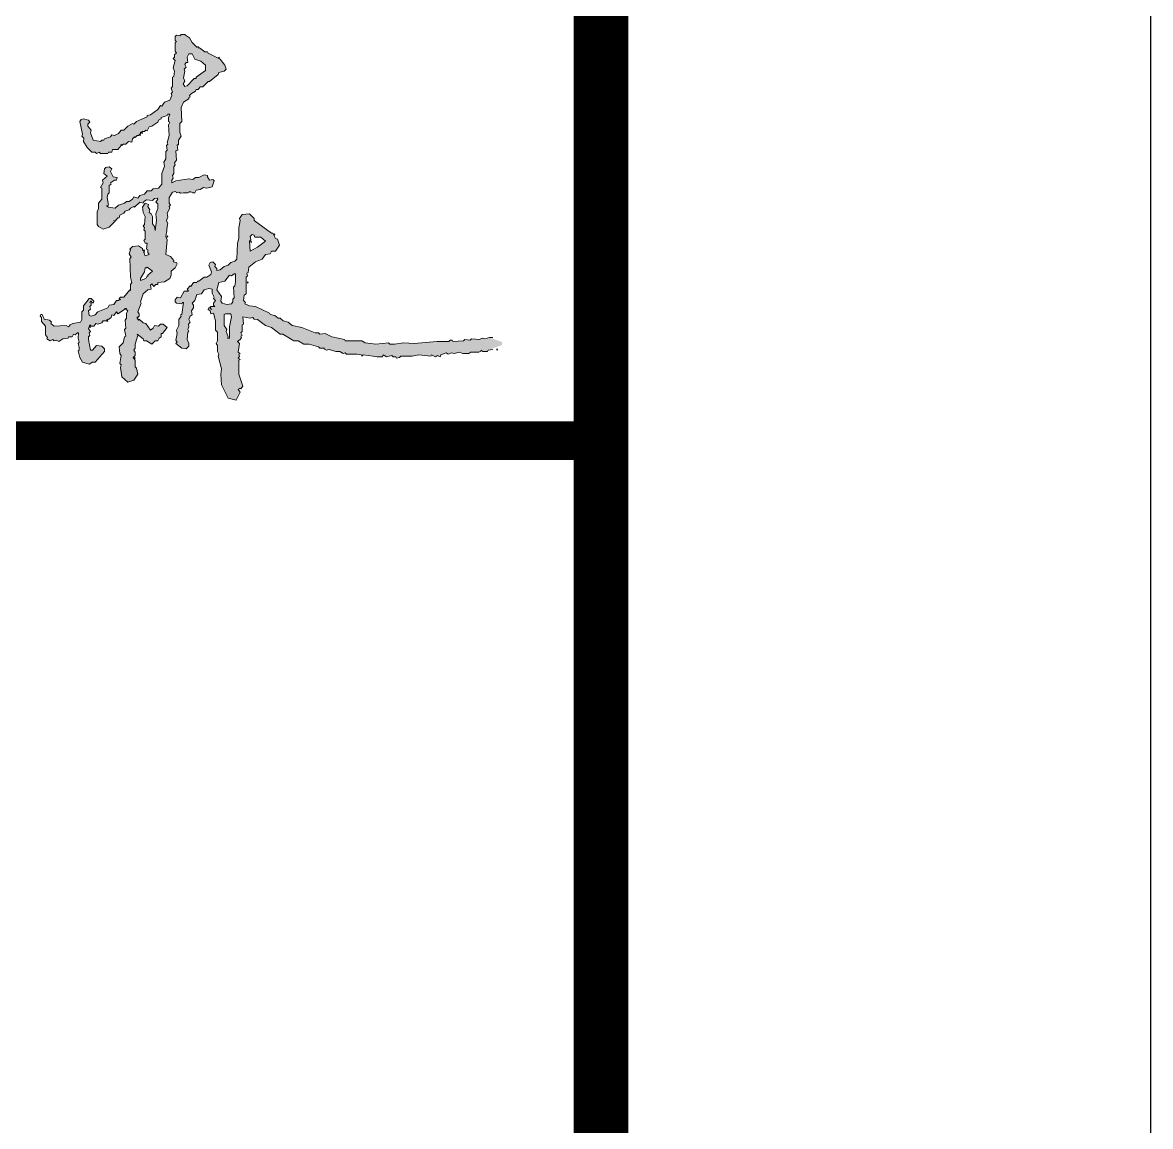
# Model space of a CAD drawing. Extents: x 1188826 to 1909461, y 608442 to 1651179.
# Drawn here: x 1361017 to 1363070, y 1320796 to 1322805 of the extents above; entities that cross this region are included whole.
import ezdxf

# ---------------------------------------------------------------- set-up
doc = ezdxf.new("R2010")
doc.units = 0
doc.header["$LTSCALE"] = 1000
doc.header["$MEASUREMENT"] = 0
doc.layers.add('图框', color=140, linetype='Continuous')
doc.layers.add('签名', color=7, linetype='Continuous', lineweight=18)

# ---------------------------------------------------------------- blocks, each defined once
blk = doc.blocks.new('tq123')
at = {"layer": '签名'}
h = blk.add_hatch(color=2, dxfattribs=at)
h.dxf.hatch_style = 1
h.paths.add_polyline_path([(-868.5, 7061.6), (-874.5, 7061.6), (-876.9, 7059.1), (-875.7, 7057.9), (-878.1, 7055.5), (-881.8, 7055.5), (-886.6, 7048.3), (-895.1, 7047), (-897.5, 7042.2), (-915.6, 7034.9), (-920.5, 7028.9), (-927.7, 7026.5), (-931.4, 7027.7), (-932.6, 7036.2), (-928.9, 7039.8), (-930.1, 7044.6), (-927.7, 7047), (-927.7, 7050.7), (-930.1, 7051.9), (-926.9, 7058.3), (-927.7, 7059.1), (-931.4, 7059.1), (-942.2, 7045.8), (-942.2, 7037.4), (-944.7, 7034.9), (-944.7, 7020.4), (-947.1, 7015.6), (-961.6, 7013.2), (-966.4, 7010.8), (-968.9, 7007.1), (-973.7, 7009.5), (-995.5, 7008.3), (-1001.5, 7013.2), (-1000.3, 7015.6), (-1003.9, 7019.2), (-1016.8, 7022.4), (-1018.4, 7024.1), (-1018.4, 7016.8), (-1011.2, 7008.3), (-1011.2, 6992.6), (-1007.6, 6987.8), (-1008.8, 6985.4), (-1002.7, 6981.7), (-997.9, 6984.1), (-995.5, 6981.7), (-991.8, 6982.9), (-987, 6980.5), (-979.7, 6985.4), (-970.1, 6986.6), (-968.9, 6989), (-962.8, 6989), (-960.4, 6993.8), (-956.8, 6992.6), (-953.1, 6996.2), (-950.7, 6996.2), (-951.9, 6986.6), (-949.5, 6979.3), (-951.9, 6976.9), (-948.1, 6965.5), (-951.9, 6963.6), (-948.3, 6951.5), (-943.5, 6943), (-931.4, 6939.4), (-925.3, 6943), (-920.5, 6943), (-903.5, 6962.4), (-903.5, 6967.2), (-908.4, 6972), (-918, 6973.3), (-925.3, 6964.8), (-928.9, 6964.8), (-933.3, 6988.2), (-930.1, 6991.4), (-931.4, 6996.2), (-928.9, 6998.7), (-932.6, 7003.5), (-930.1, 7010.8), (-927.7, 7008.3), (-922.9, 7008.3), (-919.3, 7013.2), (-915.6, 7012), (-908.4, 7014.4), (-906, 7018), (-899.9, 7018), (-898.7, 7021.6), (-896.3, 7020.4), (-891.4, 7024.1), (-890.2, 7028.9), (-886.6, 7027.7), (-881.8, 7034.9), (-879.3, 7031.3), (-867.2, 7038.6), (-866, 7041), (-863.6, 7041), (-864.8, 7039.8), (-861.2, 7036.2), (-863.6, 7032.5), (-863.6, 7022.9), (-866, 7019.2), (-864.8, 7004.7), (-867.2, 7002.3), (-864.8, 6990.2), (-867.2, 6989), (-869.7, 6978.1), (-876.9, 6970.8), (-875.7, 6958.7), (-873.3, 6955.1), (-875.7, 6940.6), (-873.3, 6938.2), (-874.5, 6933.3), (-872.1, 6916.4), (-861.2, 6906.7), (-850.3, 6910.4), (-843.1, 6921.2), (-845.5, 6932.1), (-847.9, 6934.6), (-847.9, 6946.6), (-851.5, 6951.5), (-847.9, 6955.1), (-847.9, 6961.2), (-850.3, 6964.8), (-847.9, 6968.4), (-847.9, 6975.7), (-843.1, 6991.4), (-844.3, 6993.8), (-833.4, 6985.4), (-832.2, 6981.7), (-827.3, 6981.7), (-817.7, 6975.7), (-811.6, 6981.7), (-806.8, 6981.7), (-804.3, 6986.6), (-800.7, 6989), (-800.7, 6995), (-798.3, 6995), (-789.8, 7005.9), (-797.1, 7012), (-801.9, 7012), (-805.6, 7008.3), (-812.8, 7009.5), (-815.2, 7004.7), (-820.1, 7001.1), (-828.5, 7013.2), (-833.4, 7014.4), (-840.6, 7021.6), (-841.8, 7019.2), (-844.3, 7022.9), (-844.3, 7025.3), (-843.1, 7024.1), (-840.6, 7026.5), (-840.6, 7031.3), (-843.1, 7034.9), (-837, 7050.7), (-838.2, 7053.1), (-833.4, 7067.6), (-824.9, 7074.9), (-818.9, 7076.1), (-820.1, 7083.3), (-817.7, 7085.8), (-814, 7080.9), (-810.4, 7084.5), (-806.8, 7084.5), (-806.8, 7088.2), (-800, 7088.8), (-799.5, 7089.4), (-799.1, 7088.9), (-794.7, 7089.4), (-785, 7095.4), (-782.6, 7101.5), (-782.6, 7108.7), (-775.3, 7114.8), (-771.7, 7122), (-772.9, 7124.5), (-778.9, 7125.7), (-777.7, 7128.1), (-783.8, 7135.3), (-792.3, 7139), (-789.8, 7165.6), (-792.3, 7171.6), (-790.5, 7182), (-790.5, 7184.7), (-789.3, 7193.2), (-788.6, 7194.6), (-791, 7200.7), (-788.6, 7206.7), (-789.8, 7214), (-785, 7223.6), (-786.2, 7226.1), (-783.8, 7228.5), (-786.2, 7232.1), (-786.2, 7243), (-780.2, 7252.7), (-774.1, 7253.9), (-772.9, 7251.5), (-768.1, 7252.7), (-765.6, 7250.3), (-759.6, 7251.5), (-757.8, 7251.3), (-753, 7251.3), (-748.7, 7252.7), (-748.1, 7252.9), (-744.5, 7252.9), (-742.7, 7251.5), (-739, 7251.5), (-736.6, 7256.3), (-729.4, 7257.5), (-723.3, 7261.1), (-717.3, 7259.9), (-707.6, 7262.4), (-704, 7273.2), (-706.4, 7275.7), (-712.4, 7274.4), (-717.7, 7283.2), (-722.1, 7284.1), (-731.8, 7279.3), (-737.8, 7279.3), (-742.7, 7275.7), (-749.9, 7276.9), (-774.1, 7273.2), (-781.4, 7269.6), (-781.4, 7274.4), (-778.9, 7278.1), (-780.2, 7282.9), (-777.7, 7286.5), (-777.7, 7298.6), (-775.3, 7302.3), (-776.5, 7305.9), (-772.9, 7310.7), (-774.1, 7327.7), (-770.5, 7328.9), (-771.7, 7338.6), (-769.3, 7338.6), (-769.3, 7347), (-764.4, 7354.3), (-766.8, 7361.5), (-766.8, 7377.3), (-763.2, 7380.9), (-764.4, 7406.3), (-759.6, 7416), (-749.9, 7422), (-747.7, 7426), (-745.1, 7431.7), (-740.1, 7433.3), (-736.6, 7439), (-733, 7439), (-729.4, 7443.8), (-724.5, 7443.8), (-714.8, 7453.5), (-712.4, 7453.5), (-696.7, 7466.8), (-695.5, 7470.4), (-685.8, 7472.8), (-682.2, 7476.5), (-684.6, 7483.7), (-693.1, 7494.6), (-714.8, 7505.5), (-716, 7507.9), (-720.9, 7507.9), (-730.6, 7515.2), (-734.2, 7515.2), (-743.9, 7524.8), (-748.7, 7533.3), (-757.8, 7539.4), (-764.4, 7539.4), (-766.8, 7536.9), (-772.9, 7538.1), (-775.3, 7535.7), (-775.3, 7528.5), (-772.9, 7526), (-775.3, 7524.8), (-775.3, 7509.1), (-772.9, 7505.5), (-776.5, 7503.1), (-776.5, 7498.2), (-778.9, 7495.8), (-775.3, 7492.2), (-778.9, 7478.9), (-776.5, 7472.8), (-777.7, 7463.1), (-780.2, 7461.9), (-780.2, 7445), (-782.6, 7441.4), (-780.2, 7434.1), (-782.6, 7431.7), (-781.4, 7428.1), (-785, 7419.6), (-794.7, 7416), (-799.5, 7408.7), (-801.9, 7409.9), (-806.8, 7402.7), (-820.1, 7393), (-826.1, 7391.8), (-826.1, 7389.4), (-845.5, 7380.9), (-850.3, 7376.1), (-852.7, 7377.3), (-861.2, 7372.4), (-868.5, 7365.2), (-873.3, 7365.2), (-878.1, 7359.1), (-885.4, 7355.5), (-890.2, 7356.7), (-892.6, 7353.1), (-903.5, 7349.4), (-904.7, 7347), (-908.4, 7347), (-910.8, 7344.6), (-924.1, 7347), (-928.9, 7360.3), (-927.7, 7365.2), (-933.8, 7372.4), (-933.8, 7376.1), (-930.1, 7379.7), (-932.6, 7383.3), (-942.2, 7385.7), (-945.9, 7384.5), (-948.3, 7380.9), (-943.5, 7357.9), (-944.7, 7354.3), (-941, 7350.7), (-942.2, 7344.6), (-935, 7333.7), (-926.5, 7325.3), (-920.5, 7325.3), (-918, 7322.8), (-913.2, 7325.3), (-910.8, 7322.8), (-897.5, 7322.8), (-896.3, 7325.3), (-890.2, 7325.3), (-889, 7330.1), (-879.3, 7330.1), (-873.3, 7337.3), (-873.3, 7339.8), (-872.1, 7337.3), (-869.7, 7339.8), (-864.8, 7339.8), (-860, 7344.6), (-853.9, 7343.4), (-852.7, 7349.4), (-849.1, 7353.1), (-847.9, 7351.9), (-844.3, 7355.5), (-841.8, 7355.5), (-838.2, 7359.1), (-838.2, 7361.5), (-837, 7360.3), (-835.8, 7362.7), (-831, 7362.7), (-828.5, 7365.2), (-826.1, 7364), (-822.5, 7371.2), (-817.7, 7372.4), (-806.8, 7379.7), (-805.6, 7383.3), (-800.7, 7385.7), (-800.7, 7388.2), (-789.8, 7391.8), (-788.6, 7394.2), (-785, 7394.2), (-787.4, 7388.2), (-787.4, 7380.9), (-785, 7379.7), (-787.4, 7374.8), (-786.2, 7355.5), (-789.8, 7342.2), (-788.6, 7339.8), (-791, 7337.3), (-789.8, 7328.9), (-792.3, 7326.5), (-792.3, 7313.2), (-795.9, 7307.1), (-794.7, 7299.9), (-799.5, 7286.5), (-799.5, 7267.2), (-805.6, 7259.9), (-815.2, 7258.7), (-818.9, 7255.1), (-826.1, 7255.1), (-831, 7249), (-839.4, 7246.6), (-843.1, 7241.8), (-850.3, 7244.2), (-852.7, 7239.4), (-858.8, 7235.7), (-863.6, 7235.7), (-867.2, 7232.1), (-878.1, 7228.5), (-884.2, 7223.6), (-896.3, 7224.9), (-899.9, 7227.3), (-896.3, 7228.5), (-898.7, 7243), (-897.5, 7249), (-895.1, 7251.5), (-895.1, 7264.8), (-891.4, 7267.2), (-892.6, 7269.6), (-885.4, 7274.4), (-881.8, 7274.4), (-880.6, 7279.3), (-887.8, 7280.5), (-892.6, 7290.2), (-890.2, 7295), (-895.1, 7298.6), (-901.1, 7297.4), (-903.5, 7295), (-904.7, 7286.5), (-898.7, 7281.7), (-907.2, 7274.4), (-906, 7269.6), (-910.8, 7261.1), (-908.4, 7259.9), (-908.4, 7239.4), (-914.4, 7232.1), (-914.4, 7222.4), (-916.8, 7216.4), (-916.8, 7193.4), (-914.4, 7189.8), (-906, 7184.9), (-895.1, 7188.6), (-885.4, 7198.2), (-886.6, 7200.7), (-884.2, 7199.5), (-879.3, 7205.5), (-876.9, 7205.5), (-875.7, 7210.3), (-868.5, 7214), (-866, 7217.6), (-858.8, 7220), (-856.4, 7223.6), (-846.3, 7227.7), (-839.4, 7234.5), (-833.4, 7232.1), (-832.2, 7235.7), (-827.3, 7238.2), (-816.4, 7237), (-812.8, 7240.6), (-808, 7241.8), (-806.8, 7239.4), (-810.4, 7234.5), (-806.8, 7230.9), (-806.8, 7222.4), (-810.4, 7212.8), (-809.2, 7200.7), (-811.6, 7182.5), (-812.8, 7189.8), (-816.4, 7194.6), (-816.4, 7207.9), (-818.9, 7212.8), (-822.5, 7215.2), (-821.3, 7220), (-824.9, 7226.1), (-823.7, 7229.7), (-829.7, 7232.1), (-834.6, 7224.9), (-833.4, 7215.2), (-829.7, 7207.9), (-831, 7193.4), (-833.4, 7191), (-831, 7187.4), (-832.2, 7183.7), (-829.7, 7181.3), (-829.7, 7166.8), (-832.2, 7164.4), (-829.7, 7159.5), (-826.1, 7159.5), (-827.3, 7148.7), (-824.9, 7147.4), (-824.9, 7142.6), (-822.5, 7139), (-829.7, 7136.6), (-833.8, 7146.6), (-834.6, 7147.4), (-834.6, 7149.9), (-841.8, 7154.7), (-852.7, 7153.5), (-857.6, 7148.7), (-856.4, 7147.4), (-858.8, 7140.2), (-855.2, 7134.1), (-857.6, 7131.7), (-856.4, 7097.8), (-853.9, 7088.2), (-856.4, 7084.5), (-856.4, 7073.7), (-857.6, 7074.9)])
h.paths.add_polyline_path([(-838.2, 7091.8), (-838.2, 7095.4), (-831, 7107.5), (-829.7, 7114.8), (-827.3, 7114.8), (-826.1, 7116), (-816.4, 7108.7), (-824.9, 7101.5), (-824.9, 7099.1), (-826.1, 7100.3), (-828.5, 7095.4)], flags=16)
h.paths.add_polyline_path([(-760.8, 7449.8), (-757.2, 7454.7), (-759.6, 7460.7), (-757.2, 7472.8), (-758.4, 7476.5), (-754.8, 7480.1), (-757.2, 7484.9), (-752.7, 7491.6), (-753.5, 7498.2), (-749.9, 7504.3), (-743.9, 7504.3), (-739, 7494.6), (-728.1, 7491), (-719.7, 7483.7), (-719.7, 7474), (-736.6, 7461.9), (-736.6, 7459.5), (-740.2, 7459.5), (-756.1, 7443.6)], flags=16)
h = blk.add_hatch(color=2, dxfattribs=at)
h.dxf.hatch_style = 1
h.paths.add_polyline_path([(-670.1, 7053.1), (-672.5, 7049.5), (-681, 7048.3), (-689.4, 7050.7), (-691.9, 7054.3), (-690.6, 7062.8), (-699.1, 7074.9), (-695.5, 7088.2), (-684.6, 7090.6), (-676.1, 7101.5), (-672.5, 7100.3), (-667.7, 7103.9), (-665.2, 7103.9), (-665.2, 7089.4), (-666.5, 7082.1), (-668.9, 7079.7), (-667.7, 7060.3), (-670.1, 7057.9)], flags=16)
h.paths.add_polyline_path([(-673.7, 7031.3), (-672.5, 7025.3), (-676.1, 7007.1), (-676.1, 6986.6), (-679.8, 6986.6), (-678.5, 6989), (-682.2, 6998.7), (-681, 7002.3), (-685.8, 7009.5), (-685.8, 7030.1), (-683.4, 7031.3)], flags=16)
h.paths.add_polyline_path([(-638.6, 7145), (-639.8, 7163.2), (-637.4, 7165.6), (-638.6, 7171.6), (-636.2, 7174.1), (-635, 7175.3), (-631.4, 7174.1), (-630.2, 7170.4), (-619.3, 7170.4), (-610.8, 7163.2), (-625.3, 7152.3)], flags=16)
h.paths.add_polyline_path([(-637.4, 7160.7), (-637.4, 7163.2), (-636.2, 7162)], flags=0)
h.paths.add_polyline_path([(-180.2, 6974.3), (-180.2, 6979.7), (-203.2, 6987.8), (-211.6, 6985.4), (-216.5, 6986.6), (-221.3, 6984.1), (-235.8, 6985.4), (-238.3, 6982.9), (-247.9, 6984.1), (-250.4, 6981.7), (-269.7, 6980.5), (-270.9, 6982.9), (-274.5, 6982.9), (-277, 6980.5), (-298.7, 6980.5), (-339.9, 6976.9), (-359.2, 6978.1), (-376.1, 6975.7), (-384.6, 6975.7), (-387, 6978.1), (-410, 6975.7), (-429.4, 6978.1), (-435.4, 6981.7), (-465.7, 6981.7), (-466.9, 6984.1), (-489.9, 6989), (-501.9, 6995), (-511.6, 6993.8), (-514, 6996.2), (-520.1, 6996.2), (-544.3, 7005.9), (-562.4, 7009.5), (-569.7, 7015.6), (-578.2, 7018), (-584.2, 7022.9), (-587.8, 7022.9), (-593.9, 7027.7), (-602.3, 7030.1), (-603.6, 7032.5), (-629, 7044.6), (-639.8, 7045.8), (-648.3, 7049.5), (-647.1, 7051.9), (-650.7, 7055.5), (-649.5, 7065.2), (-645.9, 7067.6), (-645.9, 7097.8), (-643.5, 7100.3), (-644.7, 7105.1), (-642.3, 7106.3), (-641.1, 7116), (-629, 7125.7), (-616.9, 7130.5), (-610.8, 7139), (-602.3, 7140.2), (-599.9, 7145), (-592.7, 7145), (-585.4, 7155.9), (-589, 7166.8), (-592.7, 7168), (-597.5, 7177.7), (-599.9, 7177.7), (-631.4, 7200.7), (-631.4, 7204.3), (-639.8, 7212.8), (-653.1, 7211.5), (-658, 7204.3), (-656.8, 7200.7), (-659.2, 7187.4), (-659.2, 7168), (-661.6, 7159.5), (-662.8, 7130.5), (-666.5, 7126.9), (-673.7, 7124.5), (-678.5, 7119.6), (-685.8, 7117.2), (-693.1, 7111.2), (-699.1, 7109.9), (-699.1, 7113.6), (-702.7, 7117.2), (-701.5, 7120.8), (-706.4, 7125.7), (-711.2, 7124.5), (-713.6, 7119.6), (-708.8, 7107.5), (-710, 7102.7), (-717.3, 7097.8), (-722.1, 7097.8), (-731.8, 7090.6), (-734.2, 7090.6), (-735.4, 7088.2), (-741.4, 7088.2), (-746.3, 7080.9), (-747.5, 7082.1), (-753.5, 7076.1), (-751.1, 7072.4), (-758.4, 7072.4), (-765.6, 7060.3), (-771.7, 7061.6), (-775.3, 7056.7), (-775.3, 7053.1), (-772.9, 7050.7), (-763.2, 7049.5), (-762, 7051.9), (-759.6, 7051.9), (-763.2, 7030.1), (-765.6, 7028.9), (-764.4, 7026.5), (-768.1, 7020.4), (-768.1, 7009.5), (-772.9, 7001.1), (-771.7, 6995), (-774.1, 6982.9), (-771.7, 6979.3), (-774.1, 6976.9), (-763.2, 6968.4), (-754.8, 6967.2), (-749.9, 6972), (-749.9, 6976.9), (-753.5, 6984.1), (-752.3, 6997.5), (-749.9, 6998.7), (-752.3, 7002.3), (-749.9, 7007.1), (-751.1, 7012), (-747.5, 7015.6), (-749.9, 7020.4), (-747.5, 7026.5), (-743.9, 7028.9), (-745.1, 7036.2), (-741.4, 7042.2), (-741.4, 7047), (-743.9, 7050.7), (-739, 7055.5), (-735.4, 7066.4), (-726.9, 7067.6), (-722.1, 7074.9), (-713.6, 7077.3), (-707.6, 7076.1), (-707.6, 7068.8), (-704, 7061.6), (-705.2, 7059.1), (-701.5, 7055.5), (-705.2, 7050.7), (-705.2, 7047), (-702.7, 7044.6), (-710, 7044.6), (-711.2, 7043.4), (-708.8, 7038.6), (-711.2, 7042.2), (-713.6, 7042.2), (-714.8, 7038.6), (-711.2, 7036.2), (-710, 7031.3), (-705.2, 7032.5), (-701.5, 7018), (-701.5, 7001.1), (-697.9, 6997.5), (-697.9, 6981.7), (-700.3, 6976.9), (-697.9, 6973.3), (-697.9, 6962.4), (-695.5, 6957.5), (-696.7, 6953.9), (-690.6, 6930.9), (-691.9, 6921.2), (-690.6, 6901.9), (-678.5, 6877.7), (-664, 6874.1), (-656.8, 6888.6), (-660.4, 6893.4), (-656.8, 6895.8), (-655.6, 6894.6), (-651.9, 6899.5), (-659.2, 6921.2), (-659.2, 6946.6), (-656.8, 6947.9), (-660.4, 6950.3), (-658, 6953.9), (-659.2, 6957.5), (-656.8, 6958.7), (-660.4, 6961.2), (-658, 6976.9), (-661.6, 6980.5), (-656.8, 6984.1), (-654.4, 6987.8), (-655.6, 6990.2), (-653.1, 6991.4), (-655.6, 6996.2), (-653.1, 6998.7), (-653.1, 7010.8), (-650.7, 7012), (-651.9, 7025.3), (-638.6, 7022.9), (-633.8, 7024.1), (-631.4, 7021.6), (-625.3, 7020.4), (-610.8, 7009.5), (-599.9, 7005.9), (-584.2, 6993.8), (-579.4, 6993.8), (-558.8, 6981.7), (-551.5, 6981.7), (-540.7, 6975.7), (-531, 6975.7), (-514, 6970.8), (-511.6, 6968.4), (-503.2, 6968.4), (-504.4, 6967.2), (-499.5, 6964.8), (-494.7, 6966), (-482.6, 6962.4), (-475.3, 6962.4), (-469.3, 6958.7), (-465.7, 6960), (-463.2, 6957.5), (-443.9, 6957.5), (-436.6, 6956.3), (-435.4, 6953.9), (-433, 6956.3), (-414.9, 6953.9), (-411.5, 6953.3), (-407.6, 6952.7), (-397.9, 6952.7), (-396.7, 6956.3), (-390.7, 6952.7), (-381, 6955.1), (-378.6, 6952.7), (-373.7, 6952.7), (-372.5, 6950.3), (-366.5, 6951.5), (-364.1, 6953.9), (-343.5, 6953.9), (-331.4, 6956.3), (-309.6, 6953.9), (-308.4, 6956.3), (-301.2, 6952.7), (-297.5, 6955.1), (-292.7, 6952.7), (-291.5, 6956.3), (-281.8, 6960), (-278.2, 6957.5), (-272.1, 6960), (-267.3, 6958.7), (-257.6, 6961.2), (-251.6, 6958.7), (-240.7, 6958.7), (-237, 6961.2), (-222.5, 6961.2), (-217.7, 6963.6), (-218.9, 6964.8), (-215.3, 6962.4), (-206.8, 6962.4), (-205.6, 6964.8)])
at = {"layer": '图框', "const_width": 70}
blk.add_lwpolyline([(-6995.1, 6800.3), (4.9, 6800.3)], dxfattribs=at)
at = {"layer": '签名', "color": 2, "elevation": 9704994.5}
for points in [[(-756, 7538.1), (-757.2, 7539.4), (-764.4, 7539.4), (-766.8, 7536.9), (-772.9, 7538.1), (-775.3, 7535.7), (-775.3, 7528.5), (-772.9, 7526), (-775.3, 7524.8), (-775.3, 7509.1), (-772.9, 7505.5), (-776.5, 7503.1), (-776.5, 7498.2), (-778.9, 7495.8), (-775.3, 7492.2), (-778.9, 7478.9), (-776.5, 7472.8), (-777.7, 7463.1), (-780.2, 7461.9), (-780.2, 7445), (-782.6, 7441.4), (-780.2, 7434.1), (-782.6, 7431.7), (-781.4, 7428.1), (-785, 7419.6), (-794.7, 7416), (-799.5, 7408.7), (-801.9, 7409.9), (-806.8, 7402.7), (-820.1, 7393), (-826.1, 7391.8), (-826.1, 7389.4), (-845.5, 7380.9), (-850.3, 7376.1), (-852.7, 7377.3), (-861.2, 7372.4), (-868.5, 7365.2), (-873.3, 7365.2), (-878.1, 7359.1), (-885.4, 7355.5), (-890.2, 7356.7), (-892.6, 7353.1), (-903.5, 7349.4), (-904.7, 7347), (-908.4, 7347), (-910.8, 7344.6), (-924.1, 7347), (-928.9, 7360.3), (-927.7, 7365.2), (-933.8, 7372.4), (-933.8, 7376.1), (-930.1, 7379.7), (-932.6, 7383.3), (-942.2, 7385.7), (-945.9, 7384.5), (-948.3, 7380.9), (-943.5, 7357.9), (-944.7, 7354.3), (-941, 7350.7), (-942.2, 7344.6), (-935, 7333.7), (-926.5, 7325.3), (-920.5, 7325.3), (-918, 7322.8), (-913.2, 7325.3), (-910.8, 7322.8), (-897.5, 7322.8), (-896.3, 7325.3), (-890.2, 7325.3), (-889, 7330.1), (-879.3, 7330.1), (-873.3, 7337.3), (-873.3, 7339.8), (-872.1, 7337.3), (-869.7, 7339.8), (-864.8, 7339.8), (-860, 7344.6), (-853.9, 7343.4), (-852.7, 7349.4), (-849.1, 7353.1), (-847.9, 7351.9), (-844.3, 7355.5), (-841.8, 7355.5), (-838.2, 7359.1), (-838.2, 7361.5), (-837, 7360.3), (-835.8, 7362.7), (-831, 7362.7), (-828.5, 7365.2), (-826.1, 7364), (-822.5, 7371.2), (-817.7, 7372.4), (-806.8, 7379.7), (-805.6, 7383.3), (-800.7, 7385.7), (-800.7, 7388.2), (-789.8, 7391.8), (-788.6, 7394.2), (-785, 7394.2), (-787.4, 7388.2), (-787.4, 7380.9), (-785, 7379.7), (-787.4, 7374.8), (-786.2, 7355.5), (-789.8, 7342.2), (-788.6, 7339.8), (-791, 7337.3), (-789.8, 7328.9), (-792.3, 7326.5), (-792.3, 7313.2), (-795.9, 7307.1), (-794.7, 7299.9), (-799.5, 7286.5), (-799.5, 7267.2), (-805.6, 7259.9), (-815.2, 7258.7), (-818.9, 7255.1), (-826.1, 7255.1), (-831, 7249), (-839.4, 7246.6), (-843.1, 7241.8), (-850.3, 7244.2), (-852.7, 7239.4), (-858.8, 7235.7), (-863.6, 7235.7), (-867.2, 7232.1), (-878.1, 7228.5), (-884.2, 7223.6), (-896.3, 7224.9), (-899.9, 7227.3), (-896.3, 7228.5), (-898.7, 7243), (-897.5, 7249), (-895.1, 7251.5), (-895.1, 7264.8), (-891.4, 7267.2), (-892.6, 7269.6), (-885.4, 7274.4), (-881.8, 7274.4), (-880.6, 7279.3), (-887.8, 7280.5), (-892.6, 7290.2), (-890.2, 7295), (-895.1, 7298.6), (-901.1, 7297.4), (-903.5, 7295), (-904.7, 7286.5), (-898.7, 7281.7), (-907.2, 7274.4), (-906, 7269.6), (-910.8, 7261.1), (-908.4, 7259.9), (-908.4, 7239.4), (-914.4, 7232.1), (-914.4, 7222.4), (-916.8, 7216.4), (-916.8, 7193.4), (-914.4, 7189.8), (-906, 7184.9), (-895.1, 7188.6), (-885.4, 7198.2), (-886.6, 7200.7), (-884.2, 7199.5), (-879.3, 7205.5), (-876.9, 7205.5), (-875.7, 7210.3), (-868.5, 7214), (-866, 7217.6), (-858.8, 7220), (-856.4, 7223.6), (-850.3, 7226.1), (-849.1, 7224.9), (-839.4, 7234.5), (-833.4, 7232.1), (-832.2, 7235.7), (-827.3, 7238.2), (-816.4, 7237), (-812.8, 7240.6), (-808, 7241.8), (-806.8, 7239.4), (-810.4, 7234.5), (-806.8, 7230.9), (-806.8, 7222.4), (-810.4, 7212.8), (-809.2, 7200.7), (-811.6, 7182.5), (-812.8, 7189.8), (-816.4, 7194.6), (-816.4, 7207.9), (-818.9, 7212.8), (-822.5, 7215.2), (-821.3, 7220), (-824.9, 7226.1), (-823.7, 7229.7), (-829.7, 7232.1), (-834.6, 7224.9), (-833.4, 7215.2), (-829.7, 7207.9), (-831, 7193.4), (-833.4, 7191), (-831, 7187.4), (-832.2, 7183.7), (-829.7, 7181.3), (-829.7, 7166.8), (-832.2, 7164.4), (-829.7, 7159.5), (-826.1, 7159.5), (-827.3, 7148.7), (-824.9, 7147.4), (-824.9, 7142.6), (-822.5, 7139), (-829.7, 7136.6), (-832.2, 7142.6), (-831, 7143.8), (-834.6, 7147.4), (-834.6, 7149.9), (-841.8, 7154.7), (-852.7, 7153.5), (-857.6, 7148.7), (-856.4, 7147.4), (-858.8, 7140.2), (-855.2, 7134.1), (-857.6, 7131.7), (-856.4, 7097.8), (-853.9, 7088.2), (-856.4, 7084.5), (-856.4, 7073.7), (-857.6, 7074.9), (-868.5, 7061.6), (-874.5, 7061.6), (-876.9, 7059.1), (-874.5, 7056.7), (-875.7, 7057.9), (-878.1, 7055.5), (-881.8, 7055.5), (-886.6, 7048.3), (-895.1, 7047), (-897.5, 7042.2), (-915.6, 7034.9), (-920.5, 7028.9), (-927.7, 7026.5), (-931.4, 7027.7), (-932.6, 7036.2), (-928.9, 7039.8), (-930.1, 7044.6), (-927.7, 7047), (-927.7, 7050.7), (-930.1, 7051.9), (-928.9, 7054.3), (-926.5, 7054.3), (-927.7, 7053.1), (-924.1, 7050.7), (-922.9, 7054.3), (-927.7, 7059.1), (-931.4, 7059.1), (-942.2, 7045.8), (-942.2, 7037.4), (-944.7, 7034.9), (-944.7, 7020.4), (-947.1, 7015.6), (-961.6, 7013.2), (-966.4, 7010.8), (-968.9, 7007.1), (-973.7, 7009.5), (-995.5, 7008.3), (-1001.5, 7013.2), (-1000.3, 7015.6), (-1003.9, 7019.2), (-1013.6, 7021.6), (-1017.2, 7030.1), (-1019.7, 7030.1), (-1020.9, 7026.5), (-1018.4, 7024.1), (-1018.4, 7016.8), (-1011.2, 7008.3), (-1011.2, 6992.6), (-1007.6, 6987.8), (-1008.8, 6985.4), (-1002.7, 6981.7), (-997.9, 6984.1), (-995.5, 6981.7), (-991.8, 6982.9), (-987, 6980.5), (-979.7, 6985.4), (-970.1, 6986.6), (-968.9, 6989), (-962.8, 6989), (-960.4, 6993.8), (-956.8, 6992.6), (-953.1, 6996.2), (-950.7, 6996.2), (-951.9, 6986.6), (-949.5, 6979.3), (-951.9, 6976.9), (-949.5, 6969.6), (-949.5, 6964.8), (-951.9, 6963.6), (-948.3, 6951.5), (-943.5, 6943), (-931.4, 6939.4), (-925.3, 6943), (-920.5, 6943), (-903.5, 6962.4), (-903.5, 6967.2), (-908.4, 6972), (-918, 6973.3), (-925.3, 6964.8), (-928.9, 6964.8), (-932.6, 6984.1), (-932.6, 6989), (-930.1, 6991.4), (-931.4, 6996.2), (-928.9, 6998.7), (-932.6, 7003.5), (-930.1, 7010.8), (-927.7, 7008.3), (-922.9, 7008.3), (-919.3, 7013.2), (-915.6, 7012), (-908.4, 7014.4), (-906, 7018), (-899.9, 7018), (-898.7, 7021.6), (-896.3, 7020.4), (-891.4, 7024.1), (-890.2, 7028.9), (-886.6, 7027.7), (-881.8, 7034.9), (-879.3, 7031.3), (-867.2, 7038.6), (-866, 7041), (-863.6, 7041), (-864.8, 7039.8), (-861.2, 7036.2), (-863.6, 7032.5), (-863.6, 7022.9), (-866, 7019.2), (-864.8, 7004.7), (-867.2, 7002.3), (-864.8, 6990.2), (-867.2, 6989), (-869.7, 6978.1), (-876.9, 6970.8), (-875.7, 6958.7), (-873.3, 6955.1), (-875.7, 6940.6), (-873.3, 6938.2), (-874.5, 6933.3), (-872.1, 6916.4), (-861.2, 6906.7), (-850.3, 6910.4), (-843.1, 6921.2), (-845.5, 6932.1), (-847.9, 6934.6), (-847.9, 6946.6), (-851.5, 6951.5), (-847.9, 6955.1), (-847.9, 6961.2), (-850.3, 6964.8), (-847.9, 6968.4), (-847.9, 6975.7), (-843.1, 6991.4), (-844.3, 6993.8), (-833.4, 6985.4), (-832.2, 6981.7), (-827.3, 6981.7), (-817.7, 6975.7), (-811.6, 6981.7), (-806.8, 6981.7), (-804.3, 6986.6), (-800.7, 6989), (-800.7, 6995), (-798.3, 6995), (-789.8, 7005.9), (-797.1, 7012), (-801.9, 7012), (-805.6, 7008.3), (-812.8, 7009.5), (-815.2, 7004.7), (-820.1, 7001.1), (-828.5, 7013.2), (-833.4, 7014.4), (-840.6, 7021.6), (-841.8, 7019.2), (-844.3, 7022.9), (-844.3, 7025.3), (-843.1, 7024.1), (-840.6, 7026.5), (-840.6, 7031.3), (-843.1, 7034.9), (-837, 7050.7), (-838.2, 7053.1), (-833.4, 7067.6), (-824.9, 7074.9), (-818.9, 7076.1), (-820.1, 7083.3), (-817.7, 7085.8), (-814, 7080.9), (-810.4, 7084.5), (-806.8, 7084.5), (-806.8, 7088.2), (-794.7, 7089.4), (-785, 7095.4), (-782.6, 7101.5), (-782.6, 7108.7), (-775.3, 7114.8), (-771.7, 7122), (-772.9, 7124.5), (-778.9, 7125.7), (-777.7, 7128.1), (-783.8, 7135.3), (-792.3, 7139), (-789.8, 7165.6), (-792.3, 7171.6), (-791, 7178.9), (-790.4, 7181.9), (-790.4, 7184.9), (-789.2, 7193.4), (-788.6, 7194.6), (-791, 7200.7), (-788.6, 7206.7), (-789.8, 7214), (-785, 7223.6), (-786.2, 7226.1), (-783.8, 7228.5), (-786.2, 7232.1), (-786.2, 7243), (-780.2, 7252.7), (-774.1, 7253.9), (-772.9, 7251.5), (-768.1, 7252.7), (-765.6, 7250.3), (-759.6, 7251.5), (-757.2, 7251.3), (-752.3, 7251.3), (-748.7, 7252.7), (-749.9, 7252.9), (-746.3, 7252.9), (-742.7, 7251.5), (-739, 7251.5), (-736.6, 7256.3), (-729.4, 7257.5), (-723.3, 7261.1), (-717.3, 7259.9), (-707.6, 7262.4), (-704, 7273.2), (-706.4, 7275.7), (-712.4, 7274.4), (-716, 7280.5), (-716, 7282.9), (-722.1, 7284.1), (-731.8, 7279.3), (-737.8, 7279.3), (-742.7, 7275.7), (-749.9, 7276.9), (-774.1, 7273.2), (-781.4, 7269.6), (-781.4, 7274.4), (-778.9, 7278.1), (-780.2, 7282.9), (-777.7, 7286.5), (-777.7, 7298.6), (-775.3, 7302.3), (-776.5, 7305.9), (-772.9, 7310.7), (-774.1, 7327.7), (-770.5, 7328.9), (-771.7, 7338.6), (-769.3, 7338.6), (-769.3, 7347), (-764.4, 7354.3), (-766.8, 7361.5), (-766.8, 7377.3), (-763.2, 7380.9), (-764.4, 7406.3), (-759.6, 7416), (-749.9, 7422), (-749.9, 7424.4), (-747.5, 7425.6), (-748.7, 7428.1), (-745.1, 7431.7), (-737.8, 7436.4), (-736.6, 7439), (-733, 7439), (-729.4, 7443.8), (-724.5, 7443.8), (-714.8, 7453.5), (-712.4, 7453.5), (-696.7, 7466.8), (-695.5, 7470.4), (-685.8, 7472.8), (-682.2, 7476.5), (-684.6, 7483.7), (-693.1, 7494.6), (-714.8, 7505.5), (-716, 7507.9), (-720.9, 7507.9), (-730.6, 7515.2), (-733, 7515.2), (-733, 7517.6), (-735.4, 7516.4), (-743.9, 7524.8), (-748.7, 7533.3), (-756, 7538.1)], [(-749.9, 7504.3), (-743.9, 7504.3), (-739, 7494.6), (-728.1, 7491), (-719.7, 7483.7), (-719.7, 7474), (-736.6, 7461.9), (-736.6, 7459.5), (-740.2, 7459.5), (-753.5, 7446.2), (-757.2, 7445), (-760.8, 7449.8), (-757.2, 7454.7), (-759.6, 7460.7), (-757.2, 7472.8), (-758.4, 7476.5), (-754.8, 7480.1), (-757.2, 7484.9), (-754.8, 7488.5), (-752.3, 7488.5), (-753.5, 7498.2), (-749.9, 7504.3)], [(-694.3, 7497), (-695.5, 7498.2), (-695.5, 7495.8), (-694.3, 7497)], [(-838.2, 7356.7), (-839.4, 7357.9), (-839.4, 7355.5), (-838.2, 7356.7)], [(-834.6, 7360.3), (-835.8, 7361.5), (-835.8, 7359.1), (-834.6, 7360.3)], [(-638.6, 7211.5), (-639.8, 7212.8), (-653.1, 7211.5), (-658, 7204.3), (-656.8, 7200.7), (-659.2, 7187.4), (-659.2, 7168), (-661.6, 7159.5), (-662.8, 7130.5), (-666.5, 7126.9), (-673.7, 7124.5), (-678.5, 7119.6), (-685.8, 7117.2), (-693.1, 7111.2), (-699.1, 7109.9), (-699.1, 7113.6), (-702.7, 7117.2), (-701.5, 7120.8), (-706.4, 7125.7), (-711.2, 7124.5), (-713.6, 7119.6), (-708.8, 7107.5), (-710, 7102.7), (-717.3, 7097.8), (-722.1, 7097.8), (-731.8, 7090.6), (-734.2, 7090.6), (-735.4, 7088.2), (-741.4, 7088.2), (-746.3, 7080.9), (-747.5, 7082.1), (-753.5, 7076.1), (-751.1, 7072.4), (-758.4, 7072.4), (-765.6, 7060.3), (-771.7, 7061.6), (-775.3, 7056.7), (-775.3, 7053.1), (-772.9, 7050.7), (-763.2, 7049.5), (-762, 7051.9), (-759.6, 7051.9), (-763.2, 7030.1), (-765.6, 7028.9), (-764.4, 7026.5), (-768.1, 7020.4), (-768.1, 7009.5), (-772.9, 7001.1), (-771.7, 6995), (-774.1, 6982.9), (-771.7, 6979.3), (-774.1, 6976.9), (-763.2, 6968.4), (-754.8, 6967.2), (-749.9, 6972), (-749.9, 6976.9), (-753.5, 6984.1), (-752.3, 6997.5), (-749.9, 6998.7), (-752.3, 7002.3), (-749.9, 7007.1), (-751.1, 7012), (-747.5, 7015.6), (-749.9, 7020.4), (-747.5, 7026.5), (-743.9, 7028.9), (-745.1, 7036.2), (-741.4, 7042.2), (-741.4, 7047), (-743.9, 7050.7), (-739, 7055.5), (-735.4, 7066.4), (-726.9, 7067.6), (-722.1, 7074.9), (-713.6, 7077.3), (-707.6, 7076.1), (-707.6, 7068.8), (-704, 7061.6), (-705.2, 7059.1), (-701.5, 7055.5), (-705.2, 7050.7), (-705.2, 7047), (-702.7, 7044.6), (-710, 7044.6), (-711.2, 7043.4), (-708.8, 7038.6), (-711.2, 7042.2), (-713.6, 7042.2), (-714.8, 7038.6), (-711.2, 7036.2), (-710, 7031.3), (-705.2, 7032.5), (-701.5, 7018), (-701.5, 7001.1), (-697.9, 6997.5), (-697.9, 6981.7), (-700.3, 6976.9), (-697.9, 6973.3), (-697.9, 6962.4), (-695.5, 6957.5), (-696.7, 6953.9), (-690.6, 6930.9), (-691.9, 6921.2), (-690.6, 6901.9), (-678.5, 6877.7), (-664, 6874.1), (-656.8, 6888.6), (-660.4, 6893.4), (-656.8, 6895.8), (-655.6, 6894.6), (-651.9, 6899.5), (-659.2, 6921.2), (-659.2, 6946.6), (-656.8, 6947.9), (-660.4, 6950.3), (-658, 6953.9), (-659.2, 6957.5), (-656.8, 6958.7), (-660.4, 6961.2), (-658, 6976.9), (-661.6, 6980.5), (-656.8, 6984.1), (-654.4, 6987.8), (-655.6, 6990.2), (-653.1, 6991.4), (-655.6, 6996.2), (-653.1, 6998.7), (-653.1, 7010.8), (-650.7, 7012), (-651.9, 7025.3), (-638.6, 7022.9), (-633.8, 7024.1), (-631.4, 7021.6), (-625.3, 7020.4), (-610.8, 7009.5), (-599.9, 7005.9), (-584.2, 6993.8), (-579.4, 6993.8), (-558.8, 6981.7), (-551.5, 6981.7), (-540.7, 6975.7), (-531, 6975.7), (-514, 6970.8), (-511.6, 6968.4), (-503.2, 6968.4), (-504.4, 6967.2), (-499.5, 6964.8), (-494.7, 6966), (-482.6, 6962.4), (-475.3, 6962.4), (-469.3, 6958.7), (-465.7, 6960), (-463.2, 6957.5), (-443.9, 6957.5), (-436.6, 6956.3), (-435.4, 6953.9), (-433, 6956.3), (-414.9, 6953.9), (-412.4, 6953.5), (-407.6, 6952.7), (-397.9, 6952.7), (-396.7, 6956.3), (-390.7, 6952.7), (-381, 6955.1), (-378.6, 6952.7), (-373.7, 6952.7), (-372.5, 6950.3), (-366.5, 6951.5), (-364.1, 6953.9), (-343.5, 6953.9), (-331.4, 6956.3), (-309.6, 6953.9), (-308.4, 6956.3), (-301.2, 6952.7), (-297.5, 6955.1), (-292.7, 6952.7), (-291.5, 6956.3), (-281.8, 6960), (-278.2, 6957.5), (-272.1, 6960), (-267.3, 6958.7), (-257.6, 6961.2), (-251.6, 6958.7), (-240.7, 6958.7), (-237, 6961.2), (-222.5, 6961.2), (-217.7, 6963.6), (-218.9, 6964.8), (-215.3, 6962.4), (-206.8, 6962.4), (-205.6, 6964.8), (-197.1, 6966.2)], [(-197, 6987.8), (-203.2, 6987.8), (-211.6, 6985.4), (-216.5, 6986.6), (-221.3, 6984.1), (-235.8, 6985.4), (-238.3, 6982.9), (-247.9, 6984.1), (-250.4, 6981.7), (-269.7, 6980.5), (-270.9, 6982.9), (-274.5, 6982.9), (-277, 6980.5), (-298.7, 6980.5), (-339.9, 6976.9), (-359.2, 6978.1), (-376.1, 6975.7), (-384.6, 6975.7), (-387, 6978.1), (-410, 6975.7), (-429.4, 6978.1), (-435.4, 6981.7), (-465.7, 6981.7), (-466.9, 6984.1), (-489.9, 6989), (-501.9, 6995), (-511.6, 6993.8), (-514, 6996.2), (-520.1, 6996.2), (-544.3, 7005.9), (-562.4, 7009.5), (-569.7, 7015.6), (-578.2, 7018), (-584.2, 7022.9), (-587.8, 7022.9), (-593.9, 7027.7), (-602.3, 7030.1), (-603.6, 7032.5), (-629, 7044.6), (-639.8, 7045.8), (-648.3, 7049.5), (-647.1, 7051.9), (-650.7, 7055.5), (-649.5, 7065.2), (-645.9, 7067.6), (-645.9, 7097.8), (-643.5, 7100.3), (-644.7, 7105.1), (-642.3, 7106.3), (-641.1, 7116), (-629, 7125.7), (-616.9, 7130.5), (-610.8, 7139), (-602.3, 7140.2), (-599.9, 7145), (-592.7, 7145), (-585.4, 7155.9), (-589, 7166.8), (-592.7, 7168), (-597.5, 7177.7), (-599.9, 7177.7), (-631.4, 7200.7), (-631.4, 7204.3), (-638.6, 7211.5)], [(-788.6, 7171.6), (-789.8, 7172.8), (-789.8, 7170.4), (-788.6, 7171.6)], [(-636.2, 7174.1), (-635, 7175.3), (-631.4, 7174.1), (-630.2, 7170.4), (-619.3, 7170.4), (-610.8, 7163.2), (-625.3, 7152.3), (-638.6, 7145), (-639.8, 7163.2), (-637.4, 7165.6), (-638.6, 7171.6), (-636.2, 7174.1)], [(-593.9, 7175.3), (-595.1, 7176.5), (-595.1, 7174.1), (-593.9, 7175.3)], [(-831, 7146.2), (-832.2, 7147.4), (-832.2, 7145), (-831, 7146.2)], [(-636.2, 7162), (-637.4, 7163.2), (-637.4, 7160.7), (-636.2, 7162)], [(-829.7, 7114.8), (-827.3, 7114.8), (-826.1, 7116), (-816.4, 7108.7), (-824.9, 7101.5), (-824.9, 7099.1), (-826.1, 7100.3), (-828.5, 7095.4), (-838.2, 7091.8), (-838.2, 7095.4), (-831, 7107.5), (-829.7, 7114.8)], [(-667.7, 7103.9), (-665.2, 7103.9), (-665.2, 7089.4), (-666.5, 7082.1), (-668.9, 7079.7), (-667.7, 7060.3), (-670.1, 7057.9), (-670.1, 7053.1), (-672.5, 7049.5), (-681, 7048.3), (-689.4, 7050.7), (-691.9, 7054.3), (-690.6, 7062.8), (-699.1, 7074.9), (-695.5, 7088.2), (-684.6, 7090.6), (-676.1, 7101.5), (-672.5, 7100.3), (-667.7, 7103.9)], [(-642.3, 7088.2), (-643.5, 7089.4), (-643.5, 7087), (-642.3, 7088.2)], [(-683.4, 7031.3), (-673.7, 7031.3), (-672.5, 7025.3), (-676.1, 7007.1), (-676.1, 6986.6), (-679.8, 6986.6), (-678.5, 6989), (-682.2, 6998.7), (-681, 7002.3), (-685.8, 7009.5), (-685.8, 7030.1), (-683.4, 7031.3)], [(-928.9, 7007.1), (-930.1, 7008.3), (-930.1, 7005.9), (-928.9, 7007.1)], [(-897.5, 7018), (-898.7, 7019.2), (-898.7, 7016.8), (-897.5, 7018)], [(-188.7, 6966), (-189.9, 6967.2), (-189.9, 6964.8), (-188.7, 6966)], [(-847.9, 6950.3), (-849.1, 6951.5), (-849.1, 6949.1), (-847.9, 6950.3)]]:
    blk.add_lwpolyline(points, dxfattribs=at)

msp = doc.modelspace()

# ---------------------------------------------------------------- linework, layer by layer
at = {"layer": '图框'}
msp.add_lwpolyline([(1278969.8, 1373643.8), (1363069.8, 1373643.8), (1363069.8, 1314243.8), (1278969.8, 1314243.8)], close=True, dxfattribs=at)
msp.add_lwpolyline([(1278969.8, 1373643.8), (1363069.8, 1373643.8), (1363069.8, 1314243.8), (1278969.8, 1314243.8)], close=True, dxfattribs=at)
at = {"layer": '图框', "const_width": 100}
msp.add_lwpolyline([(1362069.8, 1315243.8), (1362069.8, 1372643.8), (1281469.8, 1372643.8), (1281469.8, 1315243.8)], close=True, dxfattribs=at)

# ---------------------------------------------------------------- block references
msp.add_blockref('tq123', (1362069.8, 1315243.8))

doc.saveas('drawing.dxf')
